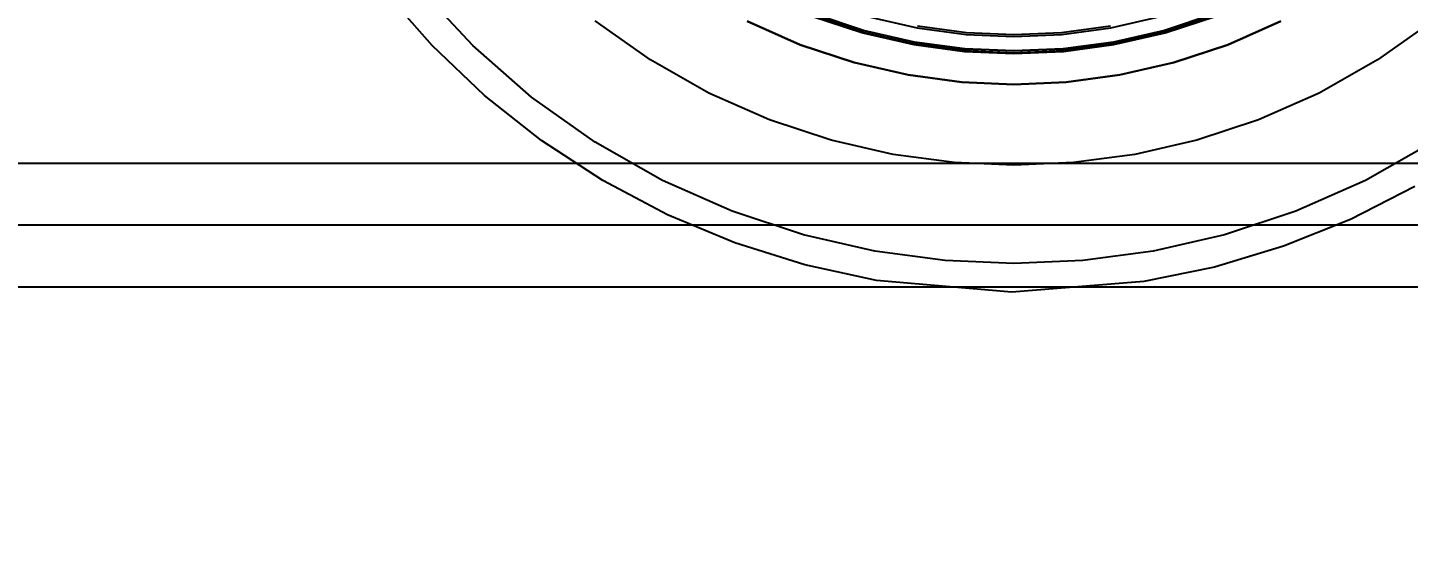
# Model space of a CAD drawing. Header units: millimetres. Extents: x 10366 to 13995, y 24552 to 29685.
# Drawn here: x 11777.9 to 11845, y 27941.7 to 27967.3 of the extents above; entities that cross this region are included whole.
import ezdxf

# ---------------------------------------------------------------- set-up
doc = ezdxf.new("R2010")
doc.units = ezdxf.units.MM
doc.header["$LTSCALE"] = 3
doc.layers.add('DomyÅ›lny', color=7, linetype='Continuous')
doc.styles.get("Standard").update_dxf_attribs({"font": 'arial.ttf'})
doc.dimstyles.new('MATEUSZ', dxfattribs={"dimtxt": 35, "dimasz": 16, "dimexe": 0.18, "dimexo": 0.0625, "dimgap": 0.09, "dimtad": 0, "dimdec": 0, "dimdsep": 46, "dimtxsty": 'Standard', "dimblk": 'DOT', "dimcen": 0.09, "dimse1": 1, "dimse2": 1, "dimadec": 0, "dimazin": 0, "dimtfac": 1, "dimtdec": 0, "dimtofl": 0, "dimtmove": 0, "dimatfit": 3, "dimfxl": 1, "dimtolj": 1, "dimtzin": 0, "dimlwd": 9, "dimlwe": 9, "dimarcsym": 0})

# ---------------------------------------------------------------- blocks, each defined once
blk = doc.blocks.new('_Dot')
at = {"color": 0, "linetype": 'ByBlock', "lineweight": -2}
blk.add_line((-0.5, 0), (-1, 0), dxfattribs=at)
at = {"color": 0, "linetype": 'ByBlock', "const_width": 0.5}
blk.add_lwpolyline([(-0.25, 0, 1), (0.25, 0, 1)], format="xyb", close=True, dxfattribs=at)
blk = doc.blocks.new('*D13')
at = {"color": 0, "lineweight": 9, "transparency": 16777216}
for p, q in [((11206.956, 27786.564), (11539.416, 27786.564)), ((11948.956, 27786.564), (11616.496, 27786.564))]:
    blk.add_line(p, q, dxfattribs=at)
at = {"layer": 'Defpoints', "color": 0, "transparency": 16777216}
for p in [(11190.956, 27954.706), (11964.956, 27954.706), (11964.956, 27786.564)]:
    blk.add_point(p, dxfattribs=at)
at = {"color": 0, "lineweight": 9, "transparency": 16777216, "xscale": 16, "yscale": 16, "zscale": 16, "rotation": 180}
blk.add_blockref('_Dot', (11190.956, 27786.564), dxfattribs=at)
at = {"color": 0, "lineweight": 9, "transparency": 16777216, "xscale": 16, "yscale": 16, "zscale": 16}
blk.add_blockref('_Dot', (11964.956, 27786.564), dxfattribs=at)
at = {"color": 0, "transparency": 16777216, "insert": (11577.956, 27786.564), "char_height": 35, "attachment_point": 5}
blk.add_mtext('\\A1;774', dxfattribs=at)

msp = doc.modelspace()

# ---------------------------------------------------------------- linework, layer by layer
at = {"layer": 'DomyÅ›lny'}
for p, q in [((11218.956, 27960.706), (11961.956, 27960.706)), ((11193.956, 27957.706), (11961.956, 27957.706)), ((11193.956, 27954.706), (11961.956, 27954.706))]:
    msp.add_line(p, q, dxfattribs=at)
for points in [[(11825.784, 27966.051, 0), (11828.18, 27966.156, 0), (11830.637, 27966.483, 0), (11833.123, 27967.051, 0), (11835.602, 27967.869, 0), (11838.034, 27968.944, 0), (11840.379, 27970.273, 0), (11842.596, 27971.843, 0), (11844.644, 27973.637, 0), (11846.491, 27975.626, 0)], [(11825.784, 27966.025, 0), (11828.183, 27966.13, 0), (11830.642, 27966.458, 0), (11833.13, 27967.026, 0), (11835.611, 27967.846, 0), (11838.046, 27968.922, 0), (11840.394, 27970.251, 0), (11842.612, 27971.824, 0), (11844.663, 27973.619, 0), (11846.512, 27975.61, 0)], [(11819.104, 27955.016, 0), (11815.62, 27955.773, 0), (11812.222, 27956.839, 0), (11808.941, 27958.205, 0), (11805.802, 27959.861, 0), (11802.817, 27961.803, 0), (11800.048, 27963.99, 0), (11797.506, 27966.409, 0), (11795.2, 27969.052, 0)], [(11825.784, 27955.833, 0), (11822.441, 27955.979, 0), (11819.015, 27956.436, 0), (11815.549, 27957.227, 0), (11812.092, 27958.369, 0), (11808.699, 27959.868, 0), (11805.429, 27961.72, 0), (11802.339, 27963.91, 0), (11799.482, 27966.412, 0), (11796.906, 27969.186, 0)], [(11846.132, 27967.613, 0), (11843.45, 27965.712, 0), (11840.612, 27964.105, 0), (11837.667, 27962.803, 0), (11834.667, 27961.813, 0), (11831.658, 27961.126, 0), (11828.684, 27960.729, 0), (11825.784, 27960.602, 0), (11822.883, 27960.729, 0), (11819.909, 27961.126, 0), (11816.9, 27961.813, 0), (11813.9, 27962.803, 0), (11810.956, 27964.105, 0), (11808.117, 27965.712, 0), (11805.435, 27967.613, 0)], [(11838.755, 27967.591, 0), (11836.179, 27966.453, 0), (11833.555, 27965.586, 0), (11830.923, 27964.985, 0), (11828.321, 27964.638, 0), (11825.784, 27964.527, 0), (11823.246, 27964.638, 0), (11820.645, 27964.985, 0), (11818.013, 27965.586, 0), (11815.388, 27966.453, 0), (11812.812, 27967.591, 0)], [(11812.812, 27967.591, 0), (11815.388, 27966.453, 0), (11818.013, 27965.586, 0), (11820.645, 27964.985, 0), (11823.246, 27964.638, 0), (11825.784, 27964.527, 0), (11828.321, 27964.638, 0), (11830.923, 27964.985, 0), (11833.555, 27965.586, 0), (11836.179, 27966.453, 0), (11838.755, 27967.591, 0)], [(11815.956, 27967.846, 0), (11818.437, 27967.026, 0), (11820.925, 27966.458, 0), (11823.384, 27966.13, 0), (11825.784, 27966.025, 0)], [(11835.611, 27967.846, 0), (11833.13, 27967.026, 0), (11830.642, 27966.458, 0), (11828.183, 27966.13, 0), (11825.784, 27966.025, 0), (11823.384, 27966.13, 0), (11820.925, 27966.458, 0), (11818.437, 27967.026, 0), (11815.956, 27967.846, 0)], [(11815.965, 27967.869, 0), (11818.444, 27967.051, 0), (11820.93, 27966.483, 0), (11823.387, 27966.156, 0), (11825.784, 27966.051, 0)], [(11835.602, 27967.869, 0), (11833.123, 27967.051, 0), (11830.637, 27966.483, 0), (11828.18, 27966.156, 0), (11825.784, 27966.051, 0), (11823.387, 27966.156, 0), (11820.93, 27966.483, 0), (11818.444, 27967.051, 0), (11815.965, 27967.869, 0)], [(11835.564, 27967.962, 0), (11833.095, 27967.147, 0), (11830.618, 27966.581, 0), (11828.171, 27966.255, 0), (11825.784, 27966.151, 0), (11823.396, 27966.255, 0), (11820.949, 27966.581, 0), (11818.472, 27967.147, 0), (11816.003, 27967.962, 0)], [(11816.003, 27967.962, 0), (11818.472, 27967.147, 0), (11820.949, 27966.581, 0), (11823.396, 27966.255, 0), (11825.784, 27966.151, 0), (11828.171, 27966.255, 0), (11830.618, 27966.581, 0), (11833.095, 27967.147, 0), (11835.564, 27967.962, 0)], [(11818.671, 27967.82, 0), (11821.08, 27967.27, 0), (11823.461, 27966.952, 0), (11825.784, 27966.851, 0), (11828.106, 27966.952, 0), (11830.487, 27967.27, 0), (11832.896, 27967.82, 0)], [(11821.099, 27967.368, 0), (11823.47, 27967.052, 0), (11825.784, 27966.951, 0), (11828.097, 27967.052, 0), (11830.468, 27967.368, 0)], [(11846.138, 27961.72, 0), (11842.868, 27959.868, 0), (11839.475, 27958.369, 0), (11836.018, 27957.227, 0), (11832.552, 27956.436, 0), (11829.126, 27955.979, 0), (11825.784, 27955.833, 0)], [(11845.271, 27959.575, 0), (11842.131, 27957.976, 0), (11838.874, 27956.671, 0), (11835.521, 27955.662, 0), (11832.099, 27954.956, 0)], [(11832.099, 27954.956, 0), (11825.678, 27954.451, 0), (11819.104, 27955.016, 0)]]:
    msp.add_polyline3d(points, dxfattribs=at)

# ---------------------------------------------------------------- dimensions: what is measured, and where the dimension line sits
dim = msp.add_linear_dim(base=(11964.956, 27786.564), p1=(11190.956, 27954.706), p2=(11964.956, 27954.706), dimstyle='MATEUSZ')
dim.commit()
dim.dimension.update_dxf_attribs({"geometry": '*D13', "text_midpoint": (11577.956, 27786.564)})

doc.saveas('drawing.dxf')
